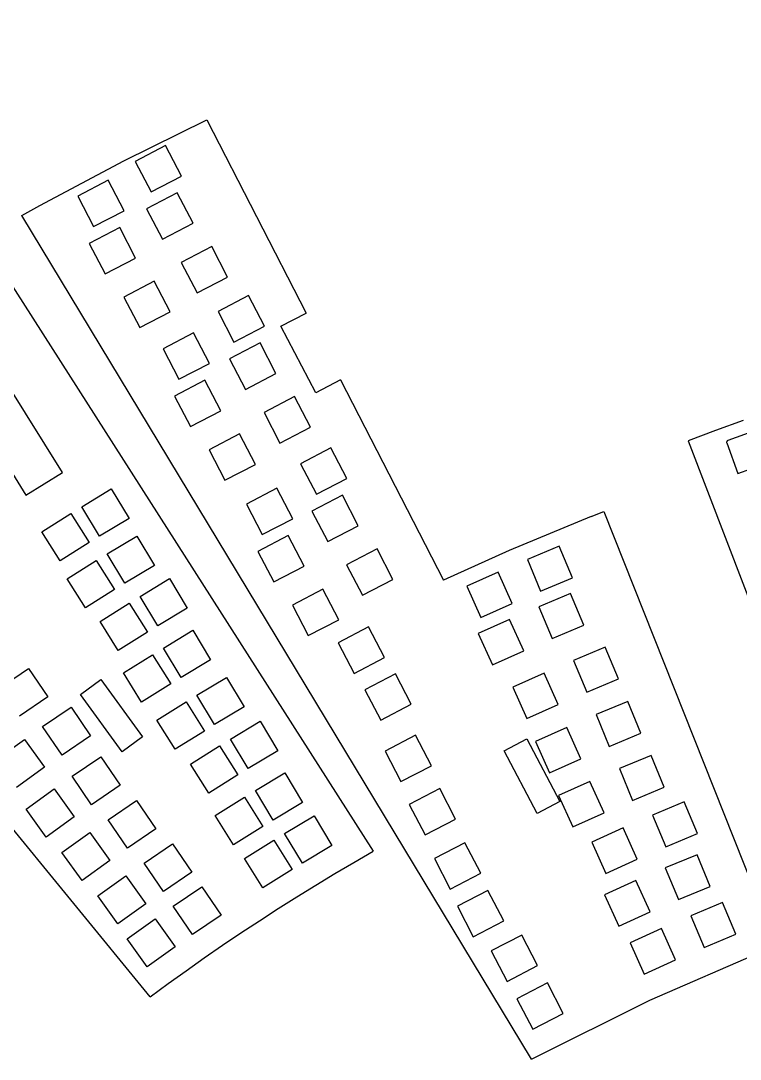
# Model space of a CAD drawing. Extents: x -27280 to 27280, y -16671 to 16671.
# Drawn here: x 17714 to 18717, y -8627 to -7179 of the extents above; entities that cross this region are included whole.
import ezdxf

# ---------------------------------------------------------------- set-up
doc = ezdxf.new("R2010")
doc.units = 0
doc.header["$MEASUREMENT"] = 0
doc.layers.get('0').update_dxf_attribs({"linetype": 'CONTINUOUS'})

msp = doc.modelspace()

# ---------------------------------------------------------------- linework, layer by layer
for p, q in [((17465.4, -7179.4), (18205.1, -8337.1)), ((17857.4, -7374.6), (17973, -7317.5)), ((17973, -7317.5), (18111.5, -7586.8)), ((17915.7, -7353.3), (17873.2, -7375.4)), ((17937.9, -7395.8), (17915.7, -7353.3)), ((17740.3, -7436.8), (17857.4, -7374.6)), ((17873.2, -7375.4), (17895.4, -7417.9)), ((17895.4, -7417.9), (17937.9, -7395.8)), ((17835.7, -7401.8), (17793.2, -7423.9)), ((17857.8, -7444.3), (17835.7, -7401.8)), ((17793.2, -7423.9), (17815.3, -7466.4)), ((17931.7, -7419.2), (17889.2, -7441.4)), ((17953.9, -7461.7), (17931.7, -7419.2)), ((17715.1, -7450.8), (17740.3, -7436.8)), ((17714.6, -7451.1), (17715.1, -7450.8)), ((18425.8, -8627.1), (17715.1, -7450.8)), ((17815.3, -7466.4), (17857.8, -7444.3)), ((17889.2, -7441.4), (17911.4, -7483.9)), ((17851.7, -7467.8), (17809.2, -7489.9)), ((17873.8, -7510.3), (17851.7, -7467.8)), ((17911.4, -7483.9), (17953.9, -7461.7)), ((17894.1, -8539.9), (17023.1, -7477.5)), ((17809.2, -7489.9), (17831.3, -7532.4)), ((17979.9, -7494.1), (17937.4, -7516.2)), ((18002, -7536.6), (17979.9, -7494.1)), ((17831.3, -7532.4), (17873.8, -7510.3)), ((17937.4, -7516.2), (17959.5, -7558.7)), ((17959.5, -7558.7), (18002, -7536.6)), ((17899.9, -7542.6), (17857.4, -7564.7)), ((17922, -7585.1), (17899.9, -7542.6)), ((17857.4, -7564.7), (17879.5, -7607.2)), ((18031.3, -7562.6), (17988.8, -7584.7)), ((18053.4, -7605.1), (18031.3, -7562.6)), ((17879.5, -7607.2), (17922, -7585.1)), ((17988.8, -7584.7), (18010.9, -7627.2)), ((18076.2, -7605.3), (18111.5, -7586.8)), ((17954.5, -7614.6), (17912, -7636.7)), ((17976.6, -7657.1), (17954.5, -7614.6)), ((18010.9, -7627.2), (18053.4, -7605.1)), ((18124.9, -7697.9), (18076.2, -7605.3)), ((18047.3, -7628.5), (18004.8, -7650.7)), ((18069.5, -7671), (18047.3, -7628.5)), ((17912, -7636.7), (17934.1, -7679.2)), ((17934.1, -7679.2), (17976.6, -7657.1)), ((18004.8, -7650.7), (18027, -7693.2)), ((18027, -7693.2), (18069.5, -7671)), ((17771.8, -7809), (17695.8, -7686.7)), ((17970.5, -7680.5), (17928, -7702.7)), ((17992.6, -7723), (17970.5, -7680.5)), ((18159.3, -7679.8), (18124.9, -7697.9)), ((18159.3, -7679.8), (18303, -7959.2)), ((17928, -7702.7), (17950.1, -7745.2)), ((18095.5, -7703.4), (18053, -7725.5)), ((18117.6, -7745.9), (18095.5, -7703.4)), ((17644.8, -7718.4), (17720.9, -7840.7)), ((17950.1, -7745.2), (17992.6, -7723)), ((18053, -7725.5), (18075.1, -7768)), ((18720.9, -7736.7), (18682.5, -7750.7)), ((18018.7, -7755.4), (17976.2, -7777.5)), ((18040.8, -7797.9), (18018.7, -7755.4)), ((18075.1, -7768), (18117.6, -7745.9)), ((18682.5, -7750.7), (18644.3, -7765.1)), ((18739.6, -7749.9), (18699.6, -7764.5)), ((18644.3, -7765.1), (18877.3, -8373.9)), ((18697.9, -7766.2), (18697.8, -7766.5)), ((18697.8, -7766.5), (18697.8, -7766.9)), ((18697.8, -7766.9), (18697.8, -7767.2)), ((18697.8, -7767.2), (18697.9, -7767.6)), ((18698.1, -7765.9), (18697.9, -7766.2)), ((18697.9, -7767.6), (18698, -7767.9)), ((18698, -7767.9), (18713.5, -7810.5)), ((18698.2, -7765.5), (18698.1, -7765.9)), ((18698.4, -7765.3), (18698.2, -7765.5)), ((18698.7, -7765), (18698.4, -7765.3)), ((18699, -7764.8), (18698.7, -7765)), ((18699.3, -7764.6), (18699, -7764.8)), ((18699.6, -7764.5), (18699.3, -7764.6)), ((17976.2, -7777.5), (17998.3, -7820)), ((18146.2, -7774.9), (18103.7, -7797)), ((18168.3, -7817.4), (18146.2, -7774.9)), ((17998.3, -7820), (18040.8, -7797.9)), ((18103.7, -7797), (18125.8, -7839.5)), ((18713.5, -7810.5), (18758.6, -7794.1)), ((17720.9, -7840.7), (17771.8, -7809)), ((18125.8, -7839.5), (18168.3, -7817.4)), ((18070.7, -7831), (18028.2, -7853.1)), ((18092.9, -7873.5), (18070.7, -7831)), ((17798.7, -7856.8), (17839.9, -7832.1)), ((17839.9, -7832.1), (17864.6, -7873.3)), ((18162.2, -7840.8), (18119.7, -7863)), ((18184.3, -7883.3), (18162.2, -7840.8)), ((17823.4, -7898), (17798.7, -7856.8)), ((18028.2, -7853.1), (18050.4, -7895.6)), ((17742.9, -7891.7), (17783.5, -7866.1)), ((17783.5, -7866.1), (17809.1, -7906.8)), ((17864.6, -7873.3), (17823.4, -7898)), ((18050.4, -7895.6), (18092.9, -7873.5)), ((18119.7, -7863), (18141.8, -7905.5)), ((18508.7, -7870.3), (18394.6, -7917.8)), ((18508.7, -7870.3), (18526.4, -7863.3)), ((18526.4, -7863.3), (18767, -8469.2)), ((18141.8, -7905.5), (18184.3, -7883.3)), ((17768.5, -7932.3), (17742.9, -7891.7)), ((17834.2, -7922.5), (17875.4, -7897.8)), ((17875.4, -7897.8), (17900, -7938.9)), ((18086.7, -7897), (18044.2, -7919.1)), ((18108.9, -7939.5), (18086.7, -7897)), ((17809.1, -7906.8), (17768.5, -7932.3)), ((18210.4, -7915.7), (18167.9, -7937.8)), ((18232.5, -7958.2), (18210.4, -7915.7)), ((18394.6, -7917.8), (18303, -7959.2)), ((18464.3, -7911.8), (18420.1, -7930.3)), ((18482.7, -7956.1), (18464.3, -7911.8)), ((17778.4, -7957.3), (17819, -7931.8)), ((17819, -7931.8), (17844.5, -7972.4)), ((17858.9, -7963.6), (17834.2, -7922.5)), ((18044.2, -7919.1), (18066.4, -7961.6)), ((18420.1, -7930.3), (18438.5, -7974.5)), ((17900, -7938.9), (17858.9, -7963.6)), ((18066.4, -7961.6), (18108.9, -7939.5)), ((18167.9, -7937.8), (18190, -7980.3)), ((17803.9, -7998), (17778.4, -7957.3)), ((17880, -7981.8), (17921.2, -7957.1)), ((17921.2, -7957.1), (17945.9, -7998.3)), ((18190, -7980.3), (18232.5, -7958.2)), ((18379.1, -7948), (18335.5, -7967.8)), ((18398.8, -7991.7), (18379.1, -7948)), ((18438.5, -7974.5), (18482.7, -7956.1)), ((17844.5, -7972.4), (17803.9, -7998)), ((18134.9, -7971.8), (18092.4, -7993.9)), ((18157.1, -8014.3), (18134.9, -7971.8)), ((18335.5, -7967.8), (18355.2, -8011.4)), ((17824.2, -8016.7), (17864.8, -7991.1)), ((17864.8, -7991.1), (17890.4, -8031.8)), ((17904.7, -8023), (17880, -7981.8)), ((18480.3, -7977.8), (18436.1, -7996.2)), ((18498.7, -8022), (18480.3, -7977.8)), ((17945.9, -7998.3), (17904.7, -8023)), ((18092.4, -7993.9), (18114.6, -8036.4)), ((18355.2, -8011.4), (18398.8, -7991.7)), ((18436.1, -7996.2), (18454.5, -8040.5)), ((17849.7, -8057.3), (17824.2, -8016.7)), ((18114.6, -8036.4), (18157.1, -8014.3)), ((18395.1, -8014), (18351.5, -8033.7)), ((18414.9, -8057.7), (18395.1, -8014)), ((17890.4, -8031.8), (17849.7, -8057.3)), ((17912.5, -8053.8), (17953.7, -8029.1)), ((17953.7, -8029.1), (17978.4, -8070.2)), ((18198.7, -8024.5), (18156.2, -8046.6)), ((18220.8, -8067), (18198.7, -8024.5)), ((18351.5, -8033.7), (18371.2, -8077.4)), ((18454.5, -8040.5), (18498.7, -8022)), ((18156.2, -8046.6), (18178.3, -8089.1)), ((17856.7, -8088.6), (17897.3, -8063.1)), ((17897.3, -8063.1), (17922.9, -8103.7)), ((17937.2, -8094.9), (17912.5, -8053.8)), ((18371.2, -8077.4), (18414.9, -8057.7)), ((18528.5, -8052.7), (18484.3, -8071.1)), ((18546.9, -8096.9), (18528.5, -8052.7)), ((17978.4, -8070.2), (17937.2, -8094.9)), ((18178.3, -8089.1), (18220.8, -8067)), ((18484.3, -8071.1), (18502.7, -8115.3)), ((17684.6, -8109.2), (17724.3, -8082.2)), ((17724.3, -8082.2), (17751.3, -8121.8)), ((17882.2, -8129.3), (17856.7, -8088.6)), ((18236.1, -8089.8), (18193.6, -8111.9)), ((18258.2, -8132.3), (18236.1, -8089.8)), ((18443.3, -8088.8), (18399.6, -8108.6)), ((18463, -8132.5), (18443.3, -8088.8)), ((17797, -8118.4), (17825.3, -8097.8)), ((17825.3, -8097.8), (17883.3, -8177.7)), ((17922.9, -8103.7), (17882.2, -8129.3)), ((17959.3, -8119.5), (18000.5, -8094.8)), ((18000.5, -8094.8), (18025.2, -8135.9)), ((18502.7, -8115.3), (18546.9, -8096.9)), ((17854.9, -8198.3), (17797, -8118.4)), ((17984, -8160.6), (17959.3, -8119.5)), ((18193.6, -8111.9), (18215.7, -8154.4)), ((18399.6, -8108.6), (18419.4, -8152.2)), ((17751.3, -8121.8), (17711.7, -8148.9)), ((17903.5, -8154.4), (17944.1, -8128.8)), ((17944.1, -8128.8), (17969.7, -8169.5)), ((18215.7, -8154.4), (18258.2, -8132.3)), ((18419.4, -8152.2), (18463, -8132.5)), ((18560, -8128.3), (18515.8, -8146.7)), ((18578.4, -8172.5), (18560, -8128.3)), ((17744.2, -8163.4), (17783.8, -8136.4)), ((17783.8, -8136.4), (17810.9, -8176)), ((18025.2, -8135.9), (17984, -8160.6)), ((18515.8, -8146.7), (18534.2, -8190.9)), ((17771.2, -8203.1), (17744.2, -8163.4)), ((17929, -8195), (17903.5, -8154.4)), ((18006.1, -8180.7), (18047.3, -8156)), ((18047.3, -8156), (18072, -8197.2)), ((18474.8, -8164.5), (18431.2, -8184.2)), ((18494.6, -8208.1), (18474.8, -8164.5)), ((17810.9, -8176), (17771.2, -8203.1)), ((17883.3, -8177.7), (17854.9, -8198.3)), ((17969.7, -8169.5), (17929, -8195)), ((18264, -8175.4), (18221.5, -8197.5)), ((18286.2, -8217.9), (18264, -8175.4)), ((18534.2, -8190.9), (18578.4, -8172.5)), ((17679.8, -8209.2), (17718.8, -8181.2)), ((17718.8, -8181.2), (17746.8, -8220.1)), ((17950.3, -8215.6), (17990.9, -8190.1)), ((17990.9, -8190.1), (18016.5, -8230.7)), ((18030.8, -8221.9), (18006.1, -8180.7)), ((18387.5, -8197.1), (18419.4, -8180.3)), ((18419.4, -8180.3), (18465.3, -8267.6)), ((18431.2, -8184.2), (18450.9, -8227.8)), ((17785.4, -8232.6), (17825.1, -8205.5)), ((17825.1, -8205.5), (17852.1, -8245.2)), ((18072, -8197.2), (18030.8, -8221.9)), ((18221.5, -8197.5), (18243.7, -8240)), ((18433.5, -8284.4), (18387.5, -8197.1)), ((18450.9, -8227.8), (18494.6, -8208.1)), ((18592.5, -8203.5), (18548.3, -8221.9)), ((18610.9, -8247.8), (18592.5, -8203.5)), ((17746.8, -8220.1), (17707.8, -8248.1)), ((17975.8, -8256.2), (17950.3, -8215.6)), ((18243.7, -8240), (18286.2, -8217.9)), ((18548.3, -8221.9), (18566.7, -8266.2)), ((17812.5, -8272.2), (17785.4, -8232.6)), ((18016.5, -8230.7), (17975.8, -8256.2)), ((18040.8, -8252.6), (18081.9, -8227.9)), ((18081.9, -8227.9), (18106.6, -8269)), ((17721.1, -8278.3), (17760.1, -8250.3)), ((17760.1, -8250.3), (17788.1, -8289.3)), ((17852.1, -8245.2), (17812.5, -8272.2)), ((18297.8, -8249.8), (18255.3, -8271.9)), ((18320, -8292.3), (18297.8, -8249.8)), ((18507.3, -8239.7), (18463.6, -8259.4)), ((18527, -8283.4), (18507.3, -8239.7)), ((18566.7, -8266.2), (18610.9, -8247.8)), ((17835.4, -8293.2), (17875.1, -8266.2)), ((17875.1, -8266.2), (17902.1, -8305.8)), ((17984.9, -8287.5), (18025.6, -8261.9)), ((18025.6, -8261.9), (18051.1, -8302.5)), ((18065.5, -8293.7), (18040.8, -8252.6)), ((18463.6, -8259.4), (18483.4, -8303.1)), ((17749.1, -8317.3), (17721.1, -8278.3)), ((18106.6, -8269), (18065.5, -8293.7)), ((18255.3, -8271.9), (18277.5, -8314.4)), ((18465.3, -8267.6), (18433.5, -8284.4)), ((18638.7, -8268.4), (18594.4, -8286.8)), ((18657.1, -8312.6), (18638.7, -8268.4)), ((17788.1, -8289.3), (17749.1, -8317.3)), ((17862.4, -8332.9), (17835.4, -8293.2)), ((18010.5, -8328.1), (17984.9, -8287.5)), ((18081.6, -8312.5), (18122.7, -8287.8)), ((18122.7, -8287.8), (18147.4, -8328.9)), ((18277.5, -8314.4), (18320, -8292.3)), ((18483.4, -8303.1), (18527, -8283.4)), ((18594.4, -8286.8), (18612.9, -8331)), ((17902.1, -8305.8), (17862.4, -8332.9)), ((18051.1, -8302.5), (18010.5, -8328.1)), ((18553.5, -8304.6), (18509.8, -8324.3)), ((18573.2, -8348.2), (18553.5, -8304.6)), ((17771.1, -8339), (17810, -8311)), ((17810, -8311), (17838, -8349.9)), ((18025.7, -8347.3), (18066.4, -8321.8)), ((18066.4, -8321.8), (18091.9, -8362.4)), ((18106.3, -8353.6), (18081.6, -8312.5)), ((18612.9, -8331), (18657.1, -8312.6)), ((17885.5, -8353.7), (17925.1, -8326.6)), ((17925.1, -8326.6), (17952.2, -8366.3)), ((18147.4, -8328.9), (18106.3, -8353.6)), ((18178.2, -8352.6), (18205.1, -8337.1)), ((18332.8, -8325.3), (18290.3, -8347.4)), ((18355, -8367.8), (18332.8, -8325.3)), ((18509.8, -8324.3), (18529.5, -8368)), ((17799.1, -8377.9), (17771.1, -8339)), ((17838, -8349.9), (17799.1, -8377.9)), ((18051.3, -8388), (18025.7, -8347.3)), ((18151.6, -8368.3), (18178.2, -8352.6)), ((18290.3, -8347.4), (18312.5, -8389.9)), ((18529.5, -8368), (18573.2, -8348.2)), ((18656.5, -8341.9), (18612.2, -8360.4)), ((18674.9, -8386.2), (18656.5, -8341.9)), ((17912.5, -8393.3), (17885.5, -8353.7)), ((17952.2, -8366.3), (17912.5, -8393.3)), ((18091.9, -8362.4), (18051.3, -8388)), ((18612.2, -8360.4), (18630.7, -8404.6)), ((17821.1, -8399.5), (17860.1, -8371.4)), ((17860.1, -8371.4), (17888.1, -8410.4)), ((18125.1, -8384.3), (18151.6, -8368.3)), ((18312.5, -8389.9), (18355, -8367.8)), ((18571.3, -8378.1), (18527.6, -8397.9)), ((18591, -8421.8), (18571.3, -8378.1)), ((17926.2, -8413.6), (17965.9, -8386.5)), ((17965.9, -8386.5), (17993, -8426.2)), ((18098.7, -8400.6), (18125.1, -8384.3)), ((18365, -8391.8), (18322.5, -8413.9)), ((18387.1, -8434.3), (18365, -8391.8)), ((18630.7, -8404.6), (18674.9, -8386.2)), ((17849.1, -8438.4), (17821.1, -8399.5)), ((17888.1, -8410.4), (17849.1, -8438.4)), ((18072.6, -8417.1), (18098.7, -8400.6)), ((18527.6, -8397.9), (18547.3, -8441.5)), ((18692.1, -8408.7), (18647.9, -8427.1)), ((18710.6, -8452.9), (18692.1, -8408.7)), ((17953.3, -8453.2), (17926.2, -8413.6)), ((18046.6, -8433.9), (18072.6, -8417.1)), ((18322.5, -8413.9), (18344.6, -8456.4)), ((18547.3, -8441.5), (18591, -8421.8)), ((17861.9, -8459.3), (17900.9, -8431.3)), ((17900.9, -8431.3), (17928.9, -8470.3)), ((17993, -8426.2), (17953.3, -8453.2)), ((18020.7, -8450.9), (18046.6, -8433.9)), ((18344.6, -8456.4), (18387.1, -8434.3)), ((18647.9, -8427.1), (18666.3, -8471.4)), ((17995, -8468.2), (18020.7, -8450.9)), ((18412.2, -8453.9), (18369.7, -8476)), ((18434.3, -8496.4), (18412.2, -8453.9)), ((18607, -8444.9), (18563.3, -8464.6)), ((18626.7, -8488.6), (18607, -8444.9)), ((18666.3, -8471.4), (18710.6, -8452.9)), ((17889.9, -8498.3), (17861.9, -8459.3)), ((17969.5, -8485.8), (17995, -8468.2)), ((18563.3, -8464.6), (18583, -8508.3)), ((17928.9, -8470.3), (17889.9, -8498.3)), ((18369.7, -8476), (18391.8, -8518.5)), ((18590.5, -8544.5), (18749.3, -8476.1)), ((17944.2, -8503.6), (17969.5, -8485.8)), ((18391.8, -8518.5), (18434.3, -8496.4)), ((18583, -8508.3), (18626.7, -8488.6)), ((17919.1, -8521.6), (17944.2, -8503.6)), ((17894.1, -8539.9), (17919.1, -8521.6)), ((18447.9, -8520.7), (18405.4, -8542.8)), ((18470, -8563.2), (18447.9, -8520.7)), ((18405.4, -8542.8), (18427.5, -8585.3)), ((18425.8, -8627.1), (18590.5, -8544.5)), ((18427.5, -8585.3), (18470, -8563.2))]:
    msp.add_line(p, q)

doc.saveas('drawing.dxf')
